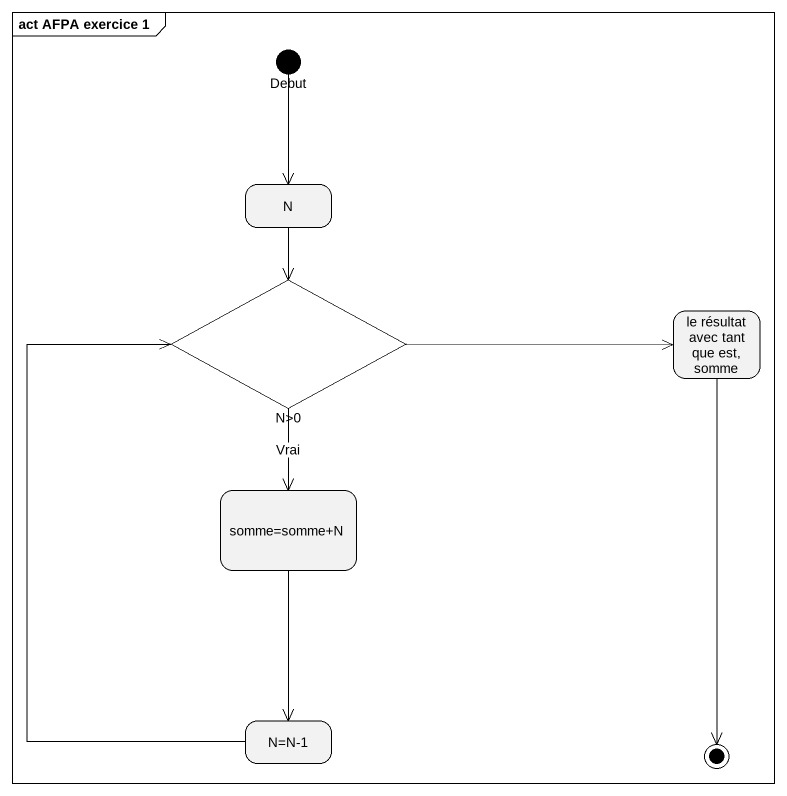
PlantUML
@startuml
mainframe act AFPA exercice 1
hide empty description
state Debut <<start>>
state N
state "N>0" as N_0 <<choice>>
state "le résultat avec tant que est, somme" as le_résultat_avec_tant_que
state "somme=somme+N" as somme_somme_N
state "N=N-1" as N_N_1
Debut --> N
N --> N_0
N_0 -right-> le_résultat_avec_tant_que
N_0 --> somme_somme_N : Vrai
somme_somme_N --> N_N_1
N_N_1 -up-> N_0
le_résultat_avec_tant_que --> [*]
@enduml
